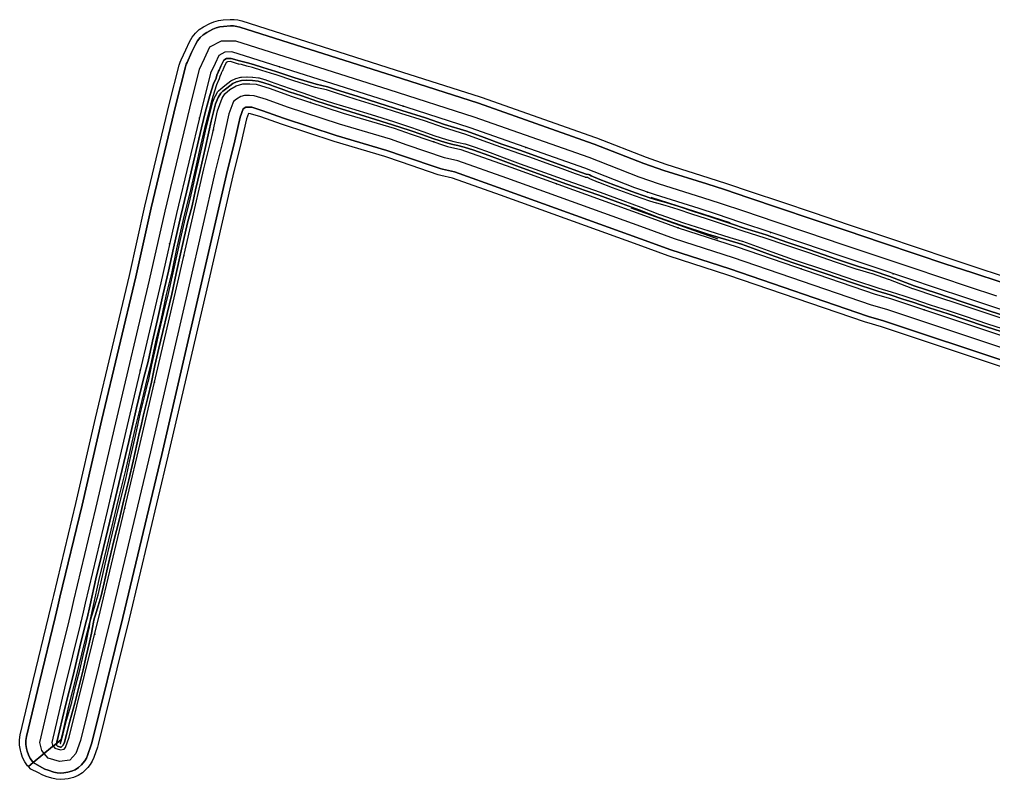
# Model space of a CAD drawing. Header units: inches. Extents: x 87989 to 118156, y 435697 to 451526.
# Drawn here: x 96208 to 96960, y 450726 to 451312 of the extents above; entities that cross this region are included whole.
import ezdxf

# ---------------------------------------------------------------- set-up
doc = ezdxf.new("R2010")
doc.units = ezdxf.units.IN
doc.header["$MEASUREMENT"] = 0
for name, color, linetype, true_color in [('As_waterkering_BWK', 7, 'Continuous', 0x7b8981), ('Beschermingszone_BWK', 7, 'Continuous', 0xcf890d), ('Grens_bebouwingsvrije_zone_BWK', 7, 'Continuous', 0x6789ae), ('Kernzone_BWK', 7, 'Continuous', 0xcb89af), ('Kunstwerken_BWK', 7, 'Continuous', 0xc78952), ('Referentiepunten_BWK', 7, 'Continuous', 0x178980)]:
    doc.layers.add(name, color=color, linetype=linetype, true_color=true_color)

msp = doc.modelspace()

# ---------------------------------------------------------------- linework, layer by layer
at = {"layer": 'As_waterkering_BWK'}
for points in [[(96372.01, 451287.414), (96366.5752, 451287.1076), (96361.9027, 451284.6341), (96359.0346, 451278.5086), (96355.595, 451270.968), (96348.1866, 451241.7314), (96329.1366, 451162.4886), (96317.2303, 451109.1749), (96291.1673, 450999.0062), (96275.7652, 450932.8949), (96258.7603, 450861.8954), (96257.1053, 450854.8134), (96255.0407, 450846.0659), (96242.8815, 450796.2165), (96232.962, 450754.321), (96233.4786, 450752.2351), (96234.0945, 450751.4871)], [(96980.9848, 451083.3806), (96959.4685, 451090.523), (96937.6708, 451097.7232), (96916.049, 451104.8775), (96894.695, 451112.1018), (96867.0917, 451121.3226), (96840.666, 451130.1688), (96812.795, 451139.5775), (96788.2871, 451147.8214), (96764.7928, 451155.7579), (96746.0546, 451162.0216), (96732.6612, 451166.4371), (96699.006, 451176.8851), (96683.0753, 451182.5379), (96644.3372, 451197.613), (96556.0153, 451228.7883), (96490.494, 451249.7294), (96372.01, 451287.414)], [(96234.0945, 450751.4871), (96235.3307, 450749.9861), (96239.6963, 450748.6632), (96242.4744, 450749.0601), (96243.6651, 450750.383), (96246.4432, 450758.3205), (96270.388, 450855.0259), (96300.286, 450980.5709), (96330.184, 451109.6879), (96350.2924, 451197.0005), (96356.7747, 451222.9298), (96361.008, 451241.9798), (96364.4476, 451251.6371), (96366.432, 451254.9444), (96370.4007, 451258.2517), (96375.4278, 451261.1621), (96380.3226, 451262.6173), (96385.7466, 451262.7496), (96390.7737, 451262.3527), (96401.4893, 451259.0454), (96417.7612, 451253.2246), (96457.8457, 451240.1277), (96497.2687, 451228.486), (96510.3656, 451223.8558), (96538.5438, 451214.3308), (96548.8626, 451211.9495), (96587.2272, 451198.3235), (96693.4576, 451159.9588), (96716.6087, 451151.6244), (96762.1171, 451136.94), (96868.4799, 451100.4274), (96880.3861, 451096.9878), (97077.2365, 451031.371)]]:
    msp.add_lwpolyline(points, dxfattribs=at)
at = {"layer": 'Beschermingszone_BWK'}
for points in [[(96965.7555, 451109.5091), (96943.9487, 451116.7124), (96922.395, 451123.8439), (96901.068, 451131.0592), (96873.4345, 451140.2901), (96847.0389, 451149.1263), (96819.1817, 451158.5303), (96794.6758, 451166.7736), (96771.1635, 451174.7161), (96752.3559, 451181.003), (96738.7571, 451185.4846), (96705.3175, 451195.8673), (96690.0476, 451201.2857), (96651.5904, 451216.2515), (96650.9941, 451216.4727), (96562.3882, 451247.7434), (96496.5693, 451268.7843), (96378.0719, 451306.4732), (96375.7188, 451307.0671), (96373.311, 451307.3716), (96370.8841, 451307.3823), (96365.4494, 451307.0759), (96362.605, 451306.7096), (96359.8423, 451305.9402), (96357.2181, 451304.7836), (96352.5455, 451302.3102), (96349.8249, 451300.5754), (96347.4186, 451298.4258), (96345.3893, 451295.9172), (96343.7899, 451293.115), (96340.88, 451286.8991), (96337.3986, 451279.2681), (96336.8011, 451277.8084), (96336.2077, 451275.8806), (96328.77, 451246.5252), (96309.654, 451167.0055), (96297.7386, 451113.6569), (96271.6967, 451003.5773), (96256.301, 450937.493), (96239.2977, 450866.5002), (96237.635, 450859.3861), (96235.5929, 450850.7327), (96223.4353, 450800.8901), (96213.5001, 450758.929), (96213.0168, 450755.801), (96213.0331, 450752.636), (96213.5485, 450749.5132), (96214.0651, 450747.4273), (96214.9917, 450744.6038), (96216.3265, 450741.9488), (96218.04, 450739.5209), (96218.6559, 450738.773), (96218.6624, 450738.7695), (96214.8783, 450735.651), (96214.1803, 450736.3424), (96212.0385, 450739.3773), (96210.37, 450742.696), (96209.2117, 450746.2253), (96208.6951, 450748.3113), (96208.0509, 450752.2148), (96208.0305, 450756.171), (96208.6346, 450760.0809), (96218.5738, 450802.0586), (96230.731, 450851.8994), (96232.7675, 450860.5293), (96234.4321, 450867.6514), (96251.435, 450938.6426), (96266.8291, 451004.7201), (96292.8656, 451114.7773), (96304.7834, 451168.1348), (96323.9159, 451247.7236), (96331.3609, 451277.1087), (96332.1027, 451279.5185), (96332.8495, 451281.3431), (96336.3413, 451288.9967), (96339.2616, 451295.2352), (96341.261, 451298.738), (96343.7976, 451301.8738), (96346.8055, 451304.5608), (96350.2062, 451306.7292), (96354.8788, 451309.2027), (96358.1591, 451310.6484), (96361.6125, 451311.61), (96365.1679, 451312.0679), (96370.6027, 451312.3744), (96373.6363, 451312.361), (96376.646, 451311.9804), (96379.5874, 451311.238), (96498.0882, 451273.5481), (96563.6263, 451252.6016), (96564.3365, 451252.3628), (96652.6584, 451221.1876), (96653.4037, 451220.9111), (96691.7907, 451205.9726), (96706.8953, 451200.6129), (96740.281, 451190.2465), (96753.9312, 451185.7483), (96772.7562, 451179.4556), (96796.2729, 451171.5116), (96820.7784, 451163.2685), (96848.6321, 451153.8656), (96875.0202, 451145.032), (96902.6613, 451135.7985), (96923.9815, 451128.5855), (96945.5182, 451121.4596), (96967.3273, 451114.2556)], [(96975.1621, 451078.8398), (96956.6738, 451084.8359), (96935.0488, 451091.9805), (96915.4746, 451098.6113), (96897.8438, 451104.418), (96897.7285, 451104.459), (96879.0488, 451111.6309), (96878.957, 451111.6641), (96866.416, 451115.9238), (96866.3281, 451115.9531), (96854.8691, 451119.3828), (96854.7832, 451119.4121), (96838.0469, 451125.0918), (96817.2949, 451132.166), (96799.5527, 451138.1309), (96783.5547, 451143.6426), (96766.6953, 451148.9805), (96757.6543, 451152.0137), (96749.1719, 451154.9043), (96738.4004, 451158.377), (96727.1563, 451162.1465), (96716.5254, 451165.6875), (96706.4941, 451168.7773), (96706.4082, 451168.8027), (96699.9844, 451170.5313), (96699.9043, 451170.5547), (96694.6641, 451172.1543), (96694.5801, 451172.1816), (96682.7891, 451176.2441), (96665.8496, 451182.4219), (96655.1426, 451186.4941), (96655.0742, 451186.5195), (96648.4043, 451189.2852), (96648.1113, 451189.4297), (96648.0078, 451189.4922), (96646.9941, 451190.1445), (96646.6992, 451190.2695), (96645.332, 451190.3789), (96645.0957, 451190.4082), (96644.668, 451190.5234), (96637.291, 451193.252), (96626.9961, 451197.1172), (96614.7246, 451201.4746), (96602.0078, 451206.0566), (96594.3145, 451208.7656), (96579.5898, 451213.7168), (96579.5098, 451213.7441), (96565.959, 451218.8223), (96552.6758, 451223.709), (96535.416, 451229.0391), (96535.3457, 451229.0625), (96520.6992, 451234.0723), (96502.4961, 451239.832), (96484.7227, 451245.3809), (96467.8711, 451250.7285), (96452.043, 451255.666), (96451.9766, 451255.6875), (96445.0801, 451258.0566), (96436.5977, 451259.9336), (96436.4043, 451259.9844), (96419.9336, 451265.0352), (96405.3125, 451269.916), (96405.25, 451269.9355), (96395.1543, 451273.0156), (96387.959, 451275.2344), (96383.4844, 451276.4219), (96379.4297, 451277.5742), (96377.4023, 451277.8652), (96377, 451277.957), (96371.0527, 451279.8477), (96368.6348, 451279.7109), (96367.6309, 451279.1797), (96365.8418, 451275.3613), (96364.4375, 451272.2813), (96364.2559, 451271.9531), (96363.9609, 451271.5), (96363.9375, 451271.3652), (96363.8281, 451270.9629), (96363.752, 451270.7793), (96362.6992, 451268.4707), (96362.1934, 451266.4746), (96362.1191, 451266.2344), (96362.0391, 451266.041), (96360.1055, 451261.8574), (96357.3652, 451252.9258), (96357.3438, 451252.8535), (96355.8438, 451247.373), (96354.1738, 451240.873), (96350.9316, 451228.1953), (96347.8516, 451215.0098), (96343.8398, 451197.668), (96339.5176, 451178.4922), (96334.9414, 451160.2832), (96329.2734, 451135.3906), (96325.6406, 451117.6699), (96325.6191, 451117.5703), (96321.2832, 451100.0352), (96321.2656, 451099.9609), (96317.0234, 451080.2988), (96313.0918, 451063.584), (96309.709, 451047.7598), (96309.6836, 451047.6543), (96306.5234, 451035.4727), (96300.8555, 451011.8984), (96297.957, 450999.4336), (96294.834, 450986), (96289.7871, 450964.4727), (96284.5313, 450942.8477), (96278.6641, 450918.1992), (96273.4297, 450896.8164), (96269.3809, 450880.0508), (96265.0039, 450859.916), (96262.6641, 450849.5625), (96262.2559, 450847.9453), (96257.8945, 450830.8613), (96251.7754, 450805.4766), (96245.9961, 450782.3164), (96241.3848, 450762.8027), (96239.9093, 450756.2794), (96236.8705, 450753.7752), (96236.9531, 450754.5449), (96238.9492, 450763.3672), (96243.5664, 450782.9063), (96249.3477, 450806.0723), (96255.4688, 450831.4648), (96259.832, 450848.5605), (96260.2324, 450850.1445), (96262.5645, 450860.457), (96266.9434, 450880.6094), (96271, 450897.4063), (96276.2324, 450918.7852), (96282.0996, 450943.4316), (96287.3555, 450965.0547), (96292.3984, 450986.5684), (96295.5215, 451000), (96298.4238, 451012.4746), (96304.0977, 451036.0781), (96307.2637, 451048.2832), (96310.6523, 451064.1309), (96314.584, 451080.8496), (96318.8379, 451100.5625), (96323.1914, 451118.1719), (96326.8281, 451135.9199), (96332.5098, 451160.8652), (96337.0859, 451179.0703), (96341.4023, 451198.2246), (96345.416, 451215.5762), (96348.5039, 451228.7891), (96351.7539, 451241.4922), (96353.4277, 451248.0137), (96354.9531, 451253.5879), (96357.7656, 451262.752), (96359.7695, 451267.0898), (96360.332, 451269.3027), (96361.4785, 451271.8164), (96361.5938, 451272.4453), (96362.1621, 451273.3184), (96363.5723, 451276.4102), (96365.7207, 451280.998), (96367.9473, 451282.1777), (96371.373, 451282.3691), (96377.7578, 451280.3398), (96379.9512, 451280.0254), (96384.1465, 451278.832), (96388.6484, 451277.6387), (96395.8887, 451275.4043), (96406.043, 451272.3086), (96420.6953, 451267.416), (96437.1367, 451262.375), (96445.7578, 451260.4668), (96452.7871, 451258.0527), (96468.6211, 451253.1133), (96485.4746, 451247.7656), (96503.2441, 451242.2168), (96521.4805, 451236.4473), (96536.1543, 451231.4277), (96553.4766, 451226.0781), (96566.8301, 451221.1641), (96580.3867, 451216.0859), (96595.1289, 451211.1289), (96602.8477, 451208.4121), (96615.5664, 451203.8281), (96627.8535, 451199.4668), (96638.1621, 451195.5938), (96645.5293, 451192.8711), (96647.3086, 451192.7305), (96648.1719, 451192.3594), (96649.3613, 451191.5938), (96656.0313, 451188.8301), (96666.7227, 451184.7637), (96683.623, 451178.5996), (96695.3945, 451174.5469), (96700.6348, 451172.9453), (96707.1445, 451171.1914), (96717.2891, 451168.0684), (96727.9492, 451164.5176), (96739.1816, 451160.752), (96749.959, 451157.2773), (96758.4551, 451154.3828), (96767.4707, 451151.3555), (96784.3398, 451146.0156), (96800.3828, 451140.4883), (96818.0977, 451134.5332), (96838.8516, 451127.459), (96855.5859, 451121.7793), (96867.1328, 451118.3203), (96879.8535, 451113.998), (96898.625, 451106.793), (96916.2656, 451100.9824), (96935.8418, 451094.3516), (96957.4512, 451087.2129), (96975.9629, 451081.209)], [(97069.9413, 451009.5587), (96873.555, 451075.0207), (96862.0964, 451078.331), (96861.0121, 451078.6735), (96754.8512, 451115.1168), (96709.5458, 451129.7357), (96708.8182, 451129.984), (96685.6561, 451138.3223), (96579.472, 451176.6704), (96542.4066, 451189.8349), (96533.372, 451191.9198), (96531.1785, 451192.5419), (96502.8498, 451202.119), (96490.1737, 451206.5993), (96451.0172, 451218.1672), (96410.3162, 451231.4653), (96394.2208, 451237.2182), (96386.4244, 451239.6245), (96384.8685, 451239.7214), (96383.1519, 451235.6023), (96379.1575, 451217.6459), (96372.6576, 451191.63), (96352.5942, 451104.5127), (96322.6767, 450975.3125), (96292.7381, 450849.5977), (96268.769, 450752.7925), (96268.1519, 450750.7224), (96265.3259, 450742.6507), (96264.1413, 450739.9082), (96262.611, 450737.3424), (96260.7608, 450734.9968), (96259.5702, 450733.6739), (96256.648, 450730.9462), (96253.2976, 450728.7657), (96249.6203, 450727.1983), (96245.7271, 450726.2912), (96242.949, 450725.8943), (96239.6163, 450725.6633), (96236.2852, 450725.9175), (96233.0261, 450726.6516), (96228.6605, 450727.9745), (96225.5342, 450729.1767), (96222.6157, 450730.8203), (96216.915, 450733.6336), (96214.8783, 450735.651), (96218.6624, 450738.7695), (96225.3798, 450734.9867), (96227.6639, 450733.7005), (96230.1105, 450732.7597), (96234.4762, 450731.4367), (96237.0268, 450730.8622), (96239.6337, 450730.6633), (96242.2419, 450730.8441), (96245.3101, 450731.2872), (96248.2757, 450732.0216), (96251.0742, 450733.2474), (96253.6247, 450734.9293), (96255.8537, 450737.0187), (96257.0444, 450738.3416), (96258.4923, 450740.1773), (96259.6899, 450742.1853), (96260.617, 450744.3316), (96263.4326, 450752.3742), (96263.9156, 450753.9942), (96287.8794, 450850.7778), (96317.8092, 450976.4556), (96347.7224, 451105.6377), (96367.7956, 451192.7975), (96374.2916, 451218.7946), (96378.338, 451236.9887), (96380.6682, 451243.3772), (96382.8786, 451244.5986), (96385.2564, 451244.7323), (96387.3699, 451244.5655), (96395.8009, 451241.9633), (96411.9347, 451236.1955), (96452.5016, 451222.9412), (96491.7161, 451211.3573), (96504.4837, 451206.8444), (96532.7797, 451197.2786), (96534.4963, 451196.7917), (96543.8101, 451194.6424), (96581.1579, 451181.3776), (96687.3521, 451143.0259), (96710.7965, 451134.5913), (96756.4307, 451119.861), (96862.6355, 451083.4026), (96863.4841, 451083.1346), (96875.04, 451079.7962), (97071.5273, 451014.3005)]]:
    msp.add_lwpolyline(points, dxfattribs=at)
msp.add_polyline3d([(96981.9375, 451066.3145, 0), (96954.5293, 451075.1094, 0), (96937.1465, 451080.9531, 0), (96924.9922, 451085.0371, 0), (96910.1719, 451089.793, 0), (96897.5469, 451094.041, 0), (96889.8574, 451096.584, 0), (96880.1699, 451099.7129, 0), (96870.7168, 451102.5254, 0), (96851.7793, 451108.8945, 0), (96830.0898, 451116.2539, 0), (96804.459, 451124.7422, 0), (96787.9102, 451130.6094, 0), (96773.791, 451135.7676, 0), (96765.3047, 451138.8223, 0), (96755.7539, 451141.7012, 0), (96739.375, 451146.7246, 0), (96719.7539, 451152.9688, 0), (96701.332, 451159.4102, 0), (96686.7969, 451165.0859, 0), (96672.8867, 451170.3984, 0), (96655.3828, 451176.7969, 0), (96629.7949, 451185.6055, 0), (96608.752, 451193.1875, 0), (96593.709, 451198.6563, 0), (96581.4219, 451203.2344, 0), (96570.4258, 451207.2988, 0), (96558.8848, 451211.4004, 0), (96551.3125, 451213.8887, 0), (96546.3984, 451215.0254, 0), (96542.6465, 451215.7656, 0), (96536.9277, 451217.3984, 0), (96527.8496, 451220.2715, 0), (96518.5449, 451223.5039, 0), (96509.7305, 451226.5664, 0), (96496.084, 451231.1367, 0), (96478.834, 451236.5762, 0), (96463.7051, 451241.166, 0), (96449.7813, 451245.5098, 0), (96437.5625, 451249.209, 0), (96426.0078, 451253.4277, 0), (96416.127, 451256.6387, 0), (96410.1465, 451258.8262, 0), (96404.2031, 451260.9766, 0), (96401.5098, 451261.9277, 0), (96396.5918, 451263.5918, 0), (96392.2676, 451264.8457, 0), (96387.8047, 451265.3984, 0), (96383.5781, 451265.625, 0), (96379.4727, 451265.3828, 0), (96375.6777, 451264.3477, 0), (96372.6504, 451262.9434, 0), (96368.0449, 451259.4082, 0), (96365.1094, 451257.0117, 0), (96363.3633, 451255.373, 0), (96361.3418, 451252.1973, 0), (96359.4375, 451247.2832, 0), (96357.8223, 451241.0781, 0), (96356.0254, 451233.8926, 0), (96354.1465, 451225.5352, 0), (96351.3281, 451212.6875, 0), (96347.4473, 451195.877, 0), (96343.9199, 451180.9043, 0), (96341.3066, 451168.6074, 0), (96337.7578, 451155.4023, 0), (96334.6445, 451141.8711, 0), (96332.3809, 451131.4434, 0), (96329.0996, 451116.252, 0), (96325.5469, 451100.3203, 0), (96321.9863, 451085.4648, 0), (96318.6191, 451071.584, 0), (96315.6738, 451058.5371, 0), (96312.5957, 451045.1543, 0), (96309.9453, 451032.4863, 0), (96306.998, 451020.4746, 0), (96303.748, 451007.123, 0), (96302.1367, 451000, 0), (96300.1855, 450991.3906, 0), (96295.7324, 450971.4395, 0), (96292.4355, 450956.9219, 0), (96288.6934, 450941.623, 0), (96284.8594, 450925.9609, 0), (96280.9648, 450909.875, 0), (96276.5645, 450891.4199, 0), (96273.4473, 450877.5996, 0), (96271.1797, 450867.5156, 0), (96268.8574, 450859.8574, 0), (96266.8105, 450852.8242, 0), (96265.9766, 450850.4434, 0), (96265.4824, 450848.7813, 0), (96265.082, 450847.1543, 0), (96264.4199, 450843.043, 0), (96263.498, 450838.7305, 0), (96262.1074, 450831.6719, 0), (96259.6152, 450820.7871, 0), (96257.207, 450810.4219, 0), (96253.752, 450796.9316, 0), (96250.7695, 450784.6309, 0), (96246.8223, 450770.7422, 0), (96244.2559, 450760.3711, 0), (96242.6895, 450754.5352, 0), (96241.7129, 450752.1094, 0), (96240.3945, 450750.7832, 0), (96240.1055, 450750.7422, 0), (96239.8164, 450750.7168, 0), (96237.2598, 450751.4922, 0), (96236.7109, 450752.2871, 0), (96236.8705, 450753.7752, 0), (96239.9093, 450756.2794, 0), (96239.4238, 450754.1328, 0), (96239.3516, 450753.4688, 0), (96239.4961, 450753.4258, 0), (96239.584, 450753.5137, 0), (96240.3145, 450755.3301, 0), (96241.8359, 450760.9961, 0), (96244.3945, 450771.3438, 0), (96244.418, 450771.4258, 0), (96248.3379, 450785.2207, 0), (96248.3633, 450785.3145, 0), (96251.3262, 450797.5371, 0), (96254.7773, 450811.0156, 0), (96257.1797, 450821.3496, 0), (96259.6543, 450832.1543, 0), (96259.6699, 450832.2285, 0), (96261.0508, 450839.2344, 0), (96261.9609, 450843.5039, 0), (96262.6133, 450847.5527, 0), (96262.6543, 450847.752, 0), (96263.0547, 450849.3789, 0), (96263.0859, 450849.4922, 0), (96263.5801, 450851.1543, 0), (96263.6172, 450851.2695, 0), (96264.4277, 450853.5879, 0), (96266.4609, 450860.5703, 0), (96268.7598, 450868.1543, 0), (96271.0098, 450878.1484, 0), (96274.1289, 450891.9844, 0), (96278.5352, 450910.459, 0), (96282.4297, 450926.5508, 0), (96286.2656, 450942.2168, 0), (96290.002, 450957.4941, 0), (96293.293, 450971.9883, 0), (96297.7461, 450991.9395, 0), (96299.6973, 451000.5527, 0), (96301.3145, 451007.6953, 0), (96304.5703, 451021.0684, 0), (96307.498, 451033, 0), (96307.5156, 451033.082, 0), (96310.1523, 451045.6895, 0), (96313.2363, 451059.0937, 0), (96316.1855, 451072.1543, 0), (96319.5566, 451086.0508, 0), (96323.1094, 451100.8828, 0), (96326.6582, 451116.7871, 0), (96329.9375, 451131.9727, 0), (96332.2051, 451142.418, 0), (96335.3223, 451155.9629, 0), (96335.3438, 451156.0508, 0), (96338.875, 451169.1934, 0), (96341.4805, 451181.4512, 0), (96345.0117, 451196.4434, 0), (96348.8887, 451213.2363, 0), (96351.7051, 451226.0762, 0), (96353.5938, 451234.4707, 0), (96355.4004, 451241.6953, 0), (96357.0195, 451247.9141, 0), (96357.1074, 451248.1855, 0), (96359.0098, 451253.0996, 0), (96359.1758, 451253.4473, 0), (96359.2324, 451253.541, 0), (96361.2559, 451256.7168, 0), (96361.4492, 451256.9805, 0), (96361.6543, 451257.1953, 0), (96363.4004, 451258.834, 0), (96363.5273, 451258.9473, 0), (96366.4629, 451261.3438, 0), (96366.5215, 451261.3906, 0), (96371.1289, 451264.9277, 0), (96371.4004, 451265.1094, 0), (96371.5996, 451265.2129, 0), (96374.625, 451266.6152, 0), (96375.0195, 451266.7578, 0), (96378.8145, 451267.7949, 0), (96379.0371, 451267.8457, 0), (96379.3242, 451267.8789, 0), (96383.4316, 451268.1211, 0), (96383.7129, 451268.1211, 0), (96387.9375, 451267.8945, 0), (96388.1113, 451267.8789, 0), (96392.5762, 451267.3262, 0), (96392.9648, 451267.2461, 0), (96397.2891, 451265.9922, 0), (96397.3926, 451265.959, 0), (96402.3262, 451264.2891, 0), (96405.0449, 451263.332, 0), (96411.002, 451261.1758, 0), (96416.8984, 451259.0156, 0), (96416.9863, 451258.9863, 0), (96426.7793, 451255.8047, 0), (96426.8652, 451255.7754, 0), (96438.3535, 451251.582, 0), (96450.5156, 451247.9004, 0), (96464.4395, 451243.5547, 0), (96479.5723, 451238.9648, 0), (96496.8555, 451233.5137, 0), (96510.5371, 451228.9336, 0), (96519.3652, 451225.8652, 0), (96528.6035, 451222.6563, 0), (96528.6699, 451222.6348, 0), (96537.6133, 451219.8027, 0), (96537.6816, 451219.7832, 0), (96543.2344, 451218.1992, 0), (96546.8828, 451217.4785, 0), (96546.9609, 451217.4609, 0), (96551.877, 451216.3242, 0), (96552.0938, 451216.2637, 0), (96559.6934, 451213.7656, 0), (96571.2773, 451209.6484, 0), (96582.291, 451205.5781, 0), (96594.5723, 451201.0039, 0), (96609.6035, 451195.5371, 0), (96630.625, 451187.9629, 0), (96656.2188, 451179.1523, 0), (96673.7617, 451172.7402, 0), (96687.6973, 451167.418, 0), (96702.1582, 451161.7715, 0), (96702.2422, 451161.7402, 0), (96720.5117, 451155.3516, 0), (96720.5781, 451155.3301, 0), (96740.1211, 451149.1113, 0), (96756.4805, 451144.0938, 0), (96766.0273, 451141.2148, 0), (96766.1523, 451141.1738, 0), (96774.6426, 451138.1172, 0), (96788.7559, 451132.9609, 0), (96805.2695, 451127.1074, 0), (96830.8848, 451118.625, 0), (96852.5781, 451111.2637, 0), (96871.4297, 451104.9219, 0), (96871.5137, 451104.8945, 0), (96880.9102, 451102.1016, 0), (96890.6328, 451098.9609, 0), (96898.3379, 451096.4121, 0), (96910.9531, 451092.168, 0), (96925.7715, 451087.4121, 0), (96937.9434, 451083.3223, 0), (96955.3086, 451077.4844, 0), (96982.7227, 451068.6875, 0)], dxfattribs=at)
at = {"layer": 'Grens_bebouwingsvrije_zone_BWK'}
msp.add_lwpolyline([(97074.3819, 451022.8357), (96877.7131, 451088.392), (96865.7682, 451091.8428), (96759.2739, 451128.4005), (96713.7018, 451143.1055), (96690.4049, 451151.4924), (96584.1926, 451189.8505), (96546.3363, 451203.296), (96536.0848, 451205.6617), (96507.4245, 451215.3497), (96494.4924, 451219.9216), (96455.1731, 451231.5327), (96414.8474, 451244.7084), (96398.6451, 451250.5044), (96389.0718, 451253.4591), (96385.5015, 451253.741), (96381.7394, 451253.6492), (96379.0145, 451252.8391), (96375.5735, 451250.8469), (96373.365, 451249.0065), (96372.6256, 451247.7742), (96369.673, 451239.4843), (96365.5347, 451220.8618), (96359.044, 451194.899), (96338.9532, 451107.6628), (96309.0477, 450978.5133), (96279.1339, 450852.9018), (96255.0777, 450755.7467), (96251.5631, 450745.7049), (96246.9797, 450740.6123), (96238.9948, 450739.4716), (96230.1145, 450742.1626), (96227.1471, 450745.7658), (96225.2333, 450748.0897), (96223.7019, 450754.2734), (96234.1306, 450798.3196), (96246.2891, 450848.166), (96248.3436, 450856.8711), (96250.0021, 450863.9676), (96267.0062, 450934.9641), (96282.4055, 451001.0632), (96308.459, 451111.1918), (96320.3689, 451164.5213), (96339.4488, 451243.8887), (96347.07, 451273.965), (96350.8648, 451282.2844), (96355.0294, 451291.1788), (96364.1038, 451295.9825), (96374.7379, 451295.9906), (96493.2279, 451258.3041), (96558.8838, 451237.32), (96647.4678, 451206.0522), (96686.2129, 451190.9744), (96701.8462, 451185.4271), (96735.4046, 451175.0091), (96748.8902, 451170.5633), (96767.6596, 451164.2891), (96791.162, 451156.3499), (96815.669, 451148.1062), (96843.5338, 451138.6997), (96869.946, 451129.858), (96897.5629, 451120.6327), (96918.9047, 451113.4125), (96940.4959, 451106.2683), (96962.2977, 451099.0667)], dxfattribs=at)
at = {"layer": 'Kernzone_BWK'}
for points in [[(96975.9629, 451081.2109), (96957.4512, 451087.2109), (96935.8418, 451094.3516), (96916.2656, 451100.9844), (96898.625, 451106.793), (96879.8535, 451114), (96867.1328, 451118.3203), (96855.5859, 451121.7773), (96838.8516, 451127.4609), (96818.0977, 451134.5352), (96800.3828, 451140.4883), (96784.3398, 451146.0156), (96767.4707, 451151.3555), (96758.4551, 451154.3828), (96749.959, 451157.2773), (96739.1816, 451160.75), (96727.9492, 451164.5156), (96717.2891, 451168.0703), (96707.1445, 451171.1914), (96700.6348, 451172.9453), (96695.3945, 451174.5469), (96683.623, 451178.6016), (96666.7227, 451184.7656), (96656.0313, 451188.8281), (96649.3613, 451191.5938), (96648.1719, 451192.3594), (96647.3086, 451192.7305), (96645.5293, 451192.8711), (96638.1621, 451195.5938), (96627.8535, 451199.4648), (96615.5664, 451203.8281), (96602.8477, 451208.4141), (96595.1289, 451211.1289), (96580.3867, 451216.0859), (96566.8301, 451221.1641), (96553.4766, 451226.0781), (96536.1543, 451231.4297), (96521.4805, 451236.4453), (96503.2441, 451242.2188), (96485.4746, 451247.7656), (96468.6211, 451253.1133), (96452.7871, 451258.0508), (96445.7578, 451260.4688), (96437.1367, 451262.375), (96420.6953, 451267.4141), (96406.043, 451272.3086), (96395.8887, 451275.4063), (96388.6484, 451277.6367), (96384.1465, 451278.832), (96379.9512, 451280.0234), (96377.7578, 451280.3398), (96371.373, 451282.3711), (96367.9473, 451282.1758), (96365.7207, 451281), (96363.5723, 451276.4102), (96362.1621, 451273.3203), (96361.5938, 451272.4453), (96361.4785, 451271.8164), (96360.332, 451269.3047), (96359.7695, 451267.0898), (96357.7656, 451262.75), (96354.9531, 451253.5859), (96353.4277, 451248.0156), (96351.7539, 451241.4922), (96348.5039, 451228.7891), (96345.416, 451215.5742), (96341.4023, 451198.2227), (96337.0859, 451179.0703), (96332.5098, 451160.8672), (96326.8281, 451135.918), (96323.1914, 451118.1719), (96318.8379, 451100.5625), (96314.584, 451080.8477), (96310.6523, 451064.1328), (96307.2637, 451048.2813), (96304.0977, 451036.0781), (96298.4238, 451012.4727), (96295.5215, 451000), (96292.3984, 450986.5664), (96287.3555, 450965.0547), (96282.0996, 450943.4336), (96276.2324, 450918.7852), (96271, 450897.4063), (96266.9434, 450880.6094), (96262.5645, 450860.457), (96260.2324, 450850.1445), (96259.832, 450848.5625), (96255.4688, 450831.4648), (96249.3477, 450806.0703), (96243.5664, 450782.9063), (96238.9492, 450763.3672), (96236.9531, 450754.543), (96236.8706, 450753.7752), (96234.094, 450751.487), (96233.5599, 450751.0468), (96218.6627, 450738.7698), (96218.6563, 450738.7734), (96218.0391, 450739.5195), (96216.3262, 450741.9492), (96214.9922, 450744.6055), (96214.0645, 450747.4258), (96213.5488, 450749.5117), (96213.0332, 450752.6367), (96213.0176, 450755.8008), (96213.5, 450758.9297), (96223.4355, 450800.8906), (96235.5938, 450850.7344), (96237.6348, 450859.3867), (96239.2969, 450866.5), (96256.3008, 450937.4922), (96271.6973, 451003.5781), (96297.7383, 451113.6563), (96309.6543, 451167.0039), (96328.7695, 451246.5234), (96336.207, 451275.8789), (96336.8008, 451277.8086), (96337.3984, 451279.2695), (96340.8809, 451286.8984), (96343.7891, 451293.1133), (96345.3887, 451295.918), (96347.418, 451298.4258), (96349.8242, 451300.5742), (96352.5449, 451302.3086), (96357.2188, 451304.7852), (96359.8418, 451305.9414), (96362.6055, 451306.7109), (96365.4492, 451307.0742), (96370.8848, 451307.3828), (96373.3105, 451307.3711), (96375.7188, 451307.0664), (96378.0723, 451306.4727), (96496.5684, 451268.7852), (96562.3887, 451247.7422), (96650.9941, 451216.4727), (96651.5898, 451216.25), (96690.0469, 451201.2852), (96705.3184, 451195.8672), (96738.7578, 451185.4844), (96752.3555, 451181.0039), (96771.1641, 451174.7148), (96794.6758, 451166.7734), (96819.1816, 451158.5313), (96847.0391, 451149.125), (96873.4336, 451140.2891), (96901.0684, 451131.0586), (96922.3945, 451123.8438), (96943.9492, 451116.7109), (96965.7559, 451109.5078)], [(97071.5273, 451014.3008), (96875.0391, 451079.7969), (96863.4844, 451083.1328), (96862.6348, 451083.4023), (96756.4316, 451119.8594), (96710.7969, 451134.5898), (96687.3516, 451143.0273), (96581.1582, 451181.3789), (96543.8105, 451194.6406), (96534.4961, 451196.793), (96532.7793, 451197.2773), (96504.4844, 451206.8438), (96491.7168, 451211.3555), (96452.502, 451222.9414), (96411.9355, 451236.1953), (96395.8008, 451241.9648), (96387.3691, 451244.5664), (96385.2559, 451244.7305), (96382.8789, 451244.5977), (96380.668, 451243.3789), (96378.3379, 451236.9883), (96374.291, 451218.793), (96367.7949, 451192.7969), (96347.7227, 451105.6367), (96317.8086, 450976.457), (96287.8789, 450850.7773), (96263.916, 450753.9961), (96263.4316, 450752.375), (96260.6172, 450744.332), (96259.6895, 450742.1836), (96258.4922, 450740.1758), (96257.0449, 450738.3398), (96255.8535, 450737.0195), (96253.625, 450734.9297), (96251.0742, 450733.2461), (96248.2754, 450732.0234), (96245.3105, 450731.2891), (96242.2422, 450730.8438), (96239.6328, 450730.6641), (96237.0273, 450730.8633), (96234.4766, 450731.4375), (96230.1113, 450732.7578), (96227.6641, 450733.6992), (96225.3789, 450734.9883), (96218.6627, 450738.7698), (96233.5599, 450751.0468), (96234.094, 450751.487), (96236.8706, 450753.7752), (96236.7109, 450752.2891), (96237.2598, 450751.4922), (96239.8164, 450750.7148), (96240.1055, 450750.7422), (96240.3945, 450750.7813), (96241.7129, 450752.1094), (96242.6895, 450754.5352), (96244.2559, 450760.3711), (96246.8223, 450770.7422), (96250.7695, 450784.6328), (96253.752, 450796.9336), (96257.207, 450810.4219), (96259.6152, 450820.7891), (96262.1074, 450831.6719), (96263.498, 450838.7305), (96264.4199, 450843.043), (96265.082, 450847.1523), (96265.4824, 450848.7813), (96265.9766, 450850.4414), (96266.8105, 450852.8242), (96268.8574, 450859.8594), (96271.1797, 450867.5156), (96273.4473, 450877.6016), (96276.5645, 450891.4219), (96280.9648, 450909.875), (96284.8594, 450925.9609), (96288.6934, 450941.6211), (96292.4355, 450956.9219), (96295.7324, 450971.4414), (96300.1855, 450991.3906), (96302.1367, 451000), (96303.748, 451007.125), (96306.998, 451020.4766), (96309.9453, 451032.4883), (96312.5957, 451045.1523), (96315.6738, 451058.5391), (96318.6191, 451071.5859), (96321.9863, 451085.4648), (96325.5469, 451100.3203), (96329.0996, 451116.25), (96332.3809, 451131.4414), (96334.6445, 451141.8711), (96337.7578, 451155.4023), (96341.3066, 451168.6094), (96343.9199, 451180.9023), (96347.4473, 451195.875), (96351.3281, 451212.6875), (96354.1465, 451225.5352), (96356.0254, 451233.8945), (96357.8223, 451241.0781), (96359.4375, 451247.2813), (96361.3418, 451252.1953), (96363.3633, 451255.3711), (96365.1094, 451257.0117), (96368.0449, 451259.4063), (96372.6504, 451262.9453), (96375.6777, 451264.3477), (96379.4727, 451265.3828), (96383.5781, 451265.625), (96387.8047, 451265.3984), (96392.2676, 451264.8437), (96396.5918, 451263.5898), (96401.5098, 451261.9258), (96404.2031, 451260.9766), (96410.1465, 451258.8281), (96416.127, 451256.6367), (96426.0078, 451253.4258), (96437.5625, 451249.2109), (96449.7813, 451245.5117), (96463.7051, 451241.1641), (96478.834, 451236.5781), (96496.084, 451231.1367), (96509.7305, 451226.5664), (96518.5449, 451223.5039), (96527.8496, 451220.2734), (96536.9277, 451217.3984), (96542.6465, 451215.7656), (96546.3984, 451215.0234), (96551.3125, 451213.8906), (96558.8848, 451211.3984), (96570.4258, 451207.3008), (96581.4219, 451203.2344), (96593.709, 451198.6563), (96608.752, 451193.1875), (96629.7949, 451185.6055), (96655.3828, 451176.7969), (96672.8867, 451170.3984), (96686.7969, 451165.0859), (96701.332, 451159.4102), (96719.7539, 451152.9688), (96739.375, 451146.7266), (96755.7539, 451141.6992), (96765.3047, 451138.8203), (96773.791, 451135.7656), (96787.9102, 451130.6094), (96804.459, 451124.7422), (96830.0898, 451116.2539), (96851.7793, 451108.8945), (96870.7168, 451102.5234), (96880.1699, 451099.7148), (96889.8574, 451096.5859), (96897.5469, 451094.0391), (96910.1719, 451089.793), (96924.9922, 451085.0391), (96937.1465, 451080.9531), (96954.5293, 451075.1094), (96981.9375, 451066.3125)]]:
    msp.add_lwpolyline(points, dxfattribs=at)
at = {"layer": 'Kunstwerken_BWK'}
for p, q in [((96695.3795, 451175.2477), (96756.2796, 451155.5892)), ((96679.8451, 451166.9994), (96747.069, 451142.9418))]:
    msp.add_line(p, q, dxfattribs=at)
at = {"layer": 'Referentiepunten_BWK'}
for p in [(96408.8376, 451275.7007), (96432.7141, 451248.339), (96504.1275, 451245.372), (96346.9216, 451236.4694), (96357.7292, 451227.2249), (96527.9518, 451217.9112), (96598.9459, 451213.6349), (96622.5132, 451185.5801), (96692.7786, 451179.0948), (96716.576, 451151.6362), (96787.8077, 451147.9833), (96323.9249, 451139.152), (96334.8354, 451129.8846), (96811.4383, 451120.0088), (96882.6026, 451116.1412), (96906.2832, 451088.3554), (96301.2797, 451041.7515), (96312.3006, 451032.4568), (96278.4441, 450944.3939), (96289.4576, 450935.1013), (96255.2877, 450847.1122), (96266.1374, 450837.859), (96235.0115, 450750.3737)]:
    msp.add_point(p, dxfattribs=at)

doc.saveas('drawing.dxf')
